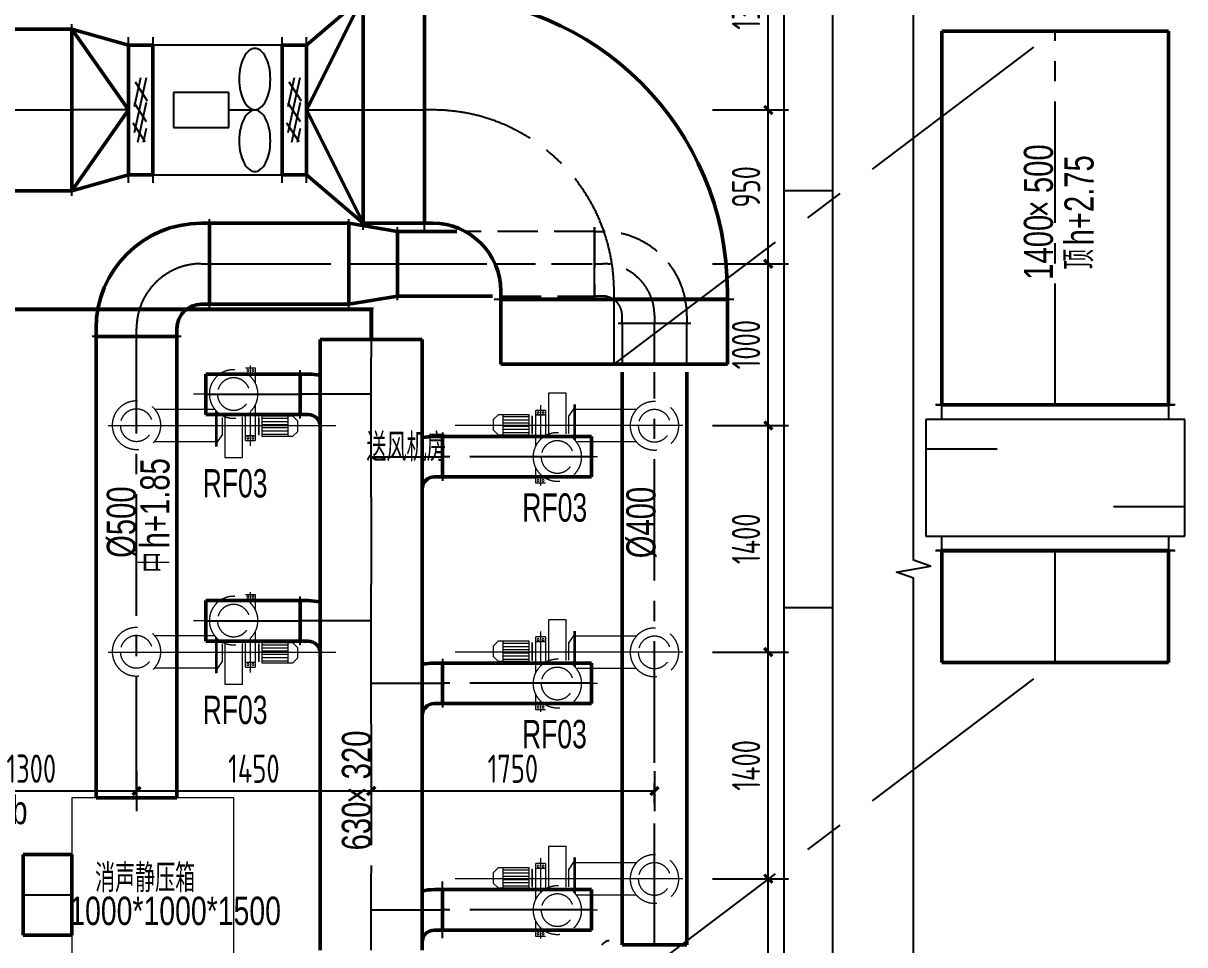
# Model space of a CAD drawing. Extents: x 49167 to 115333, y -222111 to -53947.
# Drawn here: x 80955 to 88130, y -90838 to -85144 of the extents above; entities that cross this region are included whole.
import ezdxf
from ezdxf.enums import TextEntityAlignment as Align

# ---------------------------------------------------------------- set-up
doc = ezdxf.new("R2010")
doc.units = 0
doc.header["$LTSCALE"] = 1000
doc.header["$MEASUREMENT"] = 0
for name, pattern in [('CENTER', [2, 1.25, -0.25, 0.25, -0.25]), ('CENTER2', [1.125, 0.75, -0.125, 0.125, -0.125]), ('DASH', [0.35, 0.25, -0.1])]:
    doc.linetypes.add(name, pattern=pattern)
for name, color, linetype in [('01-标注_符号', 200, 'Continuous'), ('02-TEXT_房间', 7, 'Continuous'), ('A_STR-砌块墙', 121, 'Continuous'), ('A_STR-砼墙', 51, 'Continuous'), ('DUCT-送风中心线', 5, 'CENTER2'), ('DUCT-送风标注', 3, 'Continuous'), ('DUCT-送风法兰', 2, 'Continuous'), ('DUCT-送风管设备', 7, 'Continuous'), ('DUCT-送风阀门', 7, 'Continuous'), ('Hvac-Hide', 8, 'DASH'), ('TH_DIM', 3, 'Continuous'), ('看线', 241, 'Continuous')]:
    doc.layers.add(name, color=color, linetype=linetype)
for name, color, linetype, lineweight in [('ACS_COM', 7, 'Continuous', 15), ('ACS_增压管', 1, 'Continuous', 15), ('DUCT-送风管', 4, 'Continuous', 50), ('DUCT-送风管端线', 2, 'Continuous', 50), ('M_COM', 7, 'Continuous', 15)]:
    doc.layers.add(name, color=color, linetype=linetype, lineweight=lineweight)
doc.styles.add('_TCH_DIM_T3', font='ROS1', dxfattribs={"width": 0.8, "bigfont": 'JD'})
doc.styles.add('_TCH_SPACE', font='ros.shx', dxfattribs={"width": 0.75, "height": 5, "bigfont": 'jd.shx'})
doc.styles.add('HZF', font='ros.shx', dxfattribs={"width": 0.75, "bigfont": 'jd.shx'})
doc.dimstyles.new('_TCH_ARCH&&50', dxfattribs={"dimtxt": 175, "dimasz": 50, "dimexe": 125, "dimexo": 150, "dimgap": 50, "dimtad": 1, "dimdec": 0, "dimzin": 0, "dimdsep": 46, "dimtxsty": '_TCH_DIM_T3', "dimblk": 'ARCHTICK', "dimcen": 0.09, "dimazin": 2, "dimtfac": 1, "dimtdec": 0, "dimtix": 1, "dimtmove": 2, "dimatfit": 3, "dimfxl": 0, "dimtolj": 1, "dimtzin": 0, "dimarcsym": 0})

# ---------------------------------------------------------------- blocks, each defined once
blk = doc.blocks.new('45口部')
at = {"layer": '01-标注_符号'}
blk.add_lwpolyline([(17949.9, -9549.9), (17949.9, -4593.1), (17844.9, -4554.8), (18054.9, -4517.8), (17949.9, -4480.6), (17950, 476.3)], dxfattribs=at)
at = {"layer": 'A_STR-砌块墙'}
for p, q in [((17149.9, -2200), (17149.9, -4775)), ((17449.9, -2200), (17449.9, -4775))]:
    blk.add_line(p, q, dxfattribs=at)
at = {"layer": 'A_STR-砼墙'}
for p, q in [((17150, -400), (17149.9, -2200)), ((17450, -400), (17449.9, -2200)), ((17449.9, -2200), (17149.9, -2200)), ((17149.9, -4775), (17149.9, -8253.7)), ((17449.9, -4775), (17149.9, -4775)), ((17449.9, -4775), (17449.9, -8249.5))]:
    blk.add_line(p, q, dxfattribs=at)
at = {"layer": '02-TEXT_房间', "style": '_TCH_SPACE', "width": 0.75}
blk.add_text('送风机房', height=173.64, rotation=359.9999, dxfattribs=at).set_placement((14570.5, -3870.1))
blk = doc.blocks.new('ddsyfj')
at = {"layer": 'M_COM'}
for p, q in [((445.5, -50.9), (445.5, 200.4)), ((445.5, 200.4), (554.5, 200.4)), ((554.5, 200.4), (554.5, -51.5)), ((11.8, 100), (252, 100)), ((252, 100), (387.9, 100)), ((387.9, -90.4), (387.9, 131.5)), ((398, 131.5), (398, -80.2)), ((398, 106.8), (429.3, 61.4)), ((574.3, 95.2), (574.3, -61.1)), ((574.3, 95.2), (632.7, 95.2)), ((603.5, 128), (603.5, -83.1)), ((632.7, -122.6), (632.7, 95.2)), ((-274.6, 1.7), (1131.8, 1.7)), ((429.3, -48.2), (429.3, 62.7)), ((632.7, 66.6), (574.3, 66.6)), ((655.5, 58.5), (655.5, -51.8)), ((658.7, 61.7), (658.7, -45.4)), ((674.9, 68.2), (865.7, 68.2)), ((674.9, -55.1), (674.9, 68.2)), ((674.9, 55.2), (837.3, 55.2)), ((674.9, 35.1), (837.3, 35.1)), ((674.9, 15), (837.3, 15)), ((837.3, 68.2), (837.3, -55.1)), ((865.7, 68.2), (895.7, 38.2)), ((895.7, 38.2), (895.7, -25.1)), ((674.9, -5.1), (837.3, -5.1)), ((674.9, -23.7), (837.3, -23.7)), ((674.9, -43.8), (837.3, -43.8)), ((865.7, -55.1), (674.9, -55.1)), ((865.7, -55.1), (895.7, -25.1)), ((11.8, -100), (252, -100)), ((248.2, -100), (379.9, -100)), ((744.3, -190.9), (251.5, -190.9)), ((632.7, -354.8), (632.7, -259.3)), ((574.3, -322), (632.7, -322)), ((574.3, -354.8), (632.7, -354.8)), ((603.5, -298.7), (603.5, -368.4))]:
    blk.add_line(p, q, dxfattribs=at)
at = {"layer": 'M_COM', "linetype": 'DASH'}
for centre, radius in [((-100, 0), 150), ((-100, 0), 100), ((500, -192.7), 150), ((500, -192.7), 100)]:
    blk.add_circle(centre, radius, dxfattribs=at)
at = {"layer": 'M_COM'}
for centre in [(587.6, 78.8), (618.2, 78.8), (587.6, -338.2), (618.2, -338.2)]:
    blk.add_circle(centre, 6.5, dxfattribs=at)
blk = doc.blocks.new('_ArchTick')
at = {"color": 0, "linetype": 'ByBlock', "const_width": 0.4}
blk.add_lwpolyline([(-0.5, -0.5), (0.5, 0.5)], dxfattribs=at)
blk = doc.blocks.new('*D260')
at = {"layer": 'Defpoints', "color": 0}
for p in [(80354.4, -89615), (81654.5, -89615), (81654.5, -89887.1)]:
    blk.add_point(p, dxfattribs=at)
at = {"layer": 'TH_DIM', "color": 0, "lineweight": -2}
for p, q in [((80354.4, -89765), (80354.4, -90012.1)), ((81654.5, -89765), (81654.5, -90012.1)), ((80354.4, -89887.1), (81654.5, -89887.1))]:
    blk.add_line(p, q, dxfattribs=at)
at = {"layer": 'TH_DIM', "color": 0, "lineweight": -2, "xscale": 50, "yscale": 50, "zscale": 50, "rotation": 180}
blk.add_blockref('_ArchTick', (80354.4, -89887.1), dxfattribs=at)
at = {"layer": 'TH_DIM', "color": 0, "lineweight": -2, "xscale": 50, "yscale": 50, "zscale": 50}
blk.add_blockref('_ArchTick', (81654.5, -89887.1), dxfattribs=at)
at = {"layer": 'TH_DIM', "color": 0, "insert": (81004.5, -89749.6), "char_height": 175, "attachment_point": 5, "style": '_TCH_DIM_T3'}
blk.add_mtext('\\A1;1300', dxfattribs=at)
blk = doc.blocks.new('*D261')
at = {"layer": 'Defpoints', "color": 0}
for p in [(81654.5, -89615), (83104.7, -89615), (83104.7, -89887.1)]:
    blk.add_point(p, dxfattribs=at)
at = {"layer": 'TH_DIM', "color": 0, "lineweight": -2}
for p, q in [((81654.5, -89765), (81654.5, -90012.1)), ((83104.7, -89765), (83104.7, -90012.1)), ((81654.5, -89887.1), (83104.7, -89887.1))]:
    blk.add_line(p, q, dxfattribs=at)
at = {"layer": 'TH_DIM', "color": 0, "lineweight": -2, "xscale": 50, "yscale": 50, "zscale": 50, "rotation": 180}
blk.add_blockref('_ArchTick', (81654.5, -89887.1), dxfattribs=at)
at = {"layer": 'TH_DIM', "color": 0, "lineweight": -2, "xscale": 50, "yscale": 50, "zscale": 50}
blk.add_blockref('_ArchTick', (83104.7, -89887.1), dxfattribs=at)
at = {"layer": 'TH_DIM', "color": 0, "insert": (82379.6, -89749.6), "char_height": 175, "attachment_point": 5, "style": '_TCH_DIM_T3'}
blk.add_mtext('\\A1;1450', dxfattribs=at)
blk = doc.blocks.new('*D262')
at = {"layer": 'Defpoints', "color": 0}
for p in [(83104.7, -89615), (84854.4, -89615), (84854.4, -89887.1)]:
    blk.add_point(p, dxfattribs=at)
at = {"layer": 'TH_DIM', "color": 0, "lineweight": -2}
for p, q in [((83104.7, -89765), (83104.7, -90012.1)), ((84854.4, -89765), (84854.4, -90012.1)), ((83104.7, -89887.1), (84854.4, -89887.1))]:
    blk.add_line(p, q, dxfattribs=at)
at = {"layer": 'TH_DIM', "color": 0, "lineweight": -2, "xscale": 50, "yscale": 50, "zscale": 50, "rotation": 180}
blk.add_blockref('_ArchTick', (83104.7, -89887.1), dxfattribs=at)
at = {"layer": 'TH_DIM', "color": 0, "lineweight": -2, "xscale": 50, "yscale": 50, "zscale": 50}
blk.add_blockref('_ArchTick', (84854.4, -89887.1), dxfattribs=at)
at = {"layer": 'TH_DIM', "color": 0, "insert": (83979.6, -89749.6), "char_height": 175, "attachment_point": 5, "style": '_TCH_DIM_T3'}
blk.add_mtext('\\A1;1750', dxfattribs=at)
blk = doc.blocks.new('*D271')
at = {"layer": 'Defpoints', "color": 0}
for p in [(85062.1, -84379.9), (85557.5, -84379.9), (85062.1, -85679.6)]:
    blk.add_point(p, dxfattribs=at)
at = {"layer": 'TH_DIM', "color": 0, "lineweight": -2}
for p, q in [((85212.1, -84379.9), (85682.5, -84379.9)), ((85557.5, -85679.6), (85557.5, -84379.9)), ((85212.1, -85679.6), (85682.5, -85679.6))]:
    blk.add_line(p, q, dxfattribs=at)
at = {"layer": 'TH_DIM', "color": 0, "lineweight": -2, "xscale": 50, "yscale": 50, "zscale": 50}
for p, rotation in [((85557.5, -84379.9), 90), ((85557.5, -85679.6), 270)]:
    blk.add_blockref('_ArchTick', p, dxfattribs=dict(at, rotation=rotation))
at = {"layer": 'TH_DIM', "color": 0, "insert": (85420, -85029.8), "char_height": 175, "attachment_point": 5, "rotation": 90, "style": '_TCH_DIM_T3'}
blk.add_mtext('\\A1;1300', dxfattribs=at)
blk = doc.blocks.new('*D272')
at = {"layer": 'Defpoints', "color": 0}
for p in [(85062.1, -85679.6), (85557.5, -85679.6), (85062.1, -86629.7)]:
    blk.add_point(p, dxfattribs=at)
at = {"layer": 'TH_DIM', "color": 0, "lineweight": -2}
for p, q in [((85212.1, -85679.6), (85682.5, -85679.6)), ((85557.5, -86629.7), (85557.5, -85679.6)), ((85212.1, -86629.7), (85682.5, -86629.7))]:
    blk.add_line(p, q, dxfattribs=at)
at = {"layer": 'TH_DIM', "color": 0, "lineweight": -2, "xscale": 50, "yscale": 50, "zscale": 50}
for p, rotation in [((85557.5, -85679.6), 90), ((85557.5, -86629.7), 270)]:
    blk.add_blockref('_ArchTick', p, dxfattribs=dict(at, rotation=rotation))
at = {"layer": 'TH_DIM', "color": 0, "insert": (85420, -86154.7), "char_height": 175, "attachment_point": 5, "rotation": 90, "style": '_TCH_DIM_T3'}
blk.add_mtext('\\A1;950', dxfattribs=at)
blk = doc.blocks.new('*D273')
at = {"layer": 'Defpoints', "color": 0}
for p in [(85062.1, -86629.7), (85557.5, -86629.7), (85062.1, -87629.1)]:
    blk.add_point(p, dxfattribs=at)
at = {"layer": 'TH_DIM', "color": 0, "lineweight": -2}
for p, q in [((85212.1, -86629.7), (85682.5, -86629.7)), ((85557.5, -87629.1), (85557.5, -86629.7)), ((85212.1, -87629.1), (85682.5, -87629.1))]:
    blk.add_line(p, q, dxfattribs=at)
at = {"layer": 'TH_DIM', "color": 0, "lineweight": -2, "xscale": 50, "yscale": 50, "zscale": 50}
for p, rotation in [((85557.5, -86629.7), 90), ((85557.5, -87629.1), 270)]:
    blk.add_blockref('_ArchTick', p, dxfattribs=dict(at, rotation=rotation))
at = {"layer": 'TH_DIM', "color": 0, "insert": (85420, -87129.4), "char_height": 175, "attachment_point": 5, "rotation": 90, "style": '_TCH_DIM_T3'}
blk.add_mtext('\\A1;1000', dxfattribs=at)
blk = doc.blocks.new('*D274')
at = {"layer": 'Defpoints', "color": 0}
for p in [(85062.1, -87629.1), (85557.5, -87629.1), (85062.1, -89029.1)]:
    blk.add_point(p, dxfattribs=at)
at = {"layer": 'TH_DIM', "color": 0, "lineweight": -2}
for p, q in [((85212.1, -87629.1), (85682.5, -87629.1)), ((85557.5, -89029.1), (85557.5, -87629.1)), ((85212.1, -89029.1), (85682.5, -89029.1))]:
    blk.add_line(p, q, dxfattribs=at)
at = {"layer": 'TH_DIM', "color": 0, "lineweight": -2, "xscale": 50, "yscale": 50, "zscale": 50}
for p, rotation in [((85557.5, -87629.1), 90), ((85557.5, -89029.1), 270)]:
    blk.add_blockref('_ArchTick', p, dxfattribs=dict(at, rotation=rotation))
at = {"layer": 'TH_DIM', "color": 0, "insert": (85420, -88329.1), "char_height": 175, "attachment_point": 5, "rotation": 90, "style": '_TCH_DIM_T3'}
blk.add_mtext('\\A1;1400', dxfattribs=at)
blk = doc.blocks.new('*D275')
at = {"layer": 'Defpoints', "color": 0}
for p in [(85062.1, -89029.1), (85557.5, -89029.1), (85062.1, -90429.1)]:
    blk.add_point(p, dxfattribs=at)
at = {"layer": 'TH_DIM', "color": 0, "lineweight": -2}
for p, q in [((85212.1, -89029.1), (85682.5, -89029.1)), ((85557.5, -90429.1), (85557.5, -89029.1)), ((85212.1, -90429.1), (85682.5, -90429.1))]:
    blk.add_line(p, q, dxfattribs=at)
at = {"layer": 'TH_DIM', "color": 0, "lineweight": -2, "xscale": 50, "yscale": 50, "zscale": 50}
for p, rotation in [((85557.5, -89029.1), 90), ((85557.5, -90429.1), 270)]:
    blk.add_blockref('_ArchTick', p, dxfattribs=dict(at, rotation=rotation))
at = {"layer": 'TH_DIM', "color": 0, "insert": (85420, -89729.1), "char_height": 175, "attachment_point": 5, "rotation": 90, "style": '_TCH_DIM_T3'}
blk.add_mtext('\\A1;1400', dxfattribs=at)
blk = doc.blocks.new('*D276')
at = {"layer": 'Defpoints', "color": 0}
for p in [(85062.1, -90429.1), (85557.5, -90429.1), (85062.1, -92329.4)]:
    blk.add_point(p, dxfattribs=at)
at = {"layer": 'TH_DIM', "color": 0, "lineweight": -2}
for p, q in [((85212.1, -90429.1), (85682.5, -90429.1)), ((85557.5, -92329.4), (85557.5, -90429.1)), ((85212.1, -92329.4), (85682.5, -92329.4))]:
    blk.add_line(p, q, dxfattribs=at)
at = {"layer": 'TH_DIM', "color": 0, "lineweight": -2, "xscale": 50, "yscale": 50, "zscale": 50}
for p, rotation in [((85557.5, -90429.1), 90), ((85557.5, -92329.4), 270)]:
    blk.add_blockref('_ArchTick', p, dxfattribs=dict(at, rotation=rotation))
at = {"layer": 'TH_DIM', "color": 0, "insert": (85420, -91379.3), "char_height": 175, "attachment_point": 5, "rotation": 90, "style": '_TCH_DIM_T3'}
blk.add_mtext('\\A1;1900', dxfattribs=at)
blk = doc.blocks.new('$轴流风机$00000011')
for p, q in [((-500, 500, 0), (-500, -500, 0)), ((500, 500, 0), (-500, 500, 0)), ((500, -500, 0), (500, 500, 0)), ((-339.5, 134.7, 0), (-339.5, -134.7, 0)), ((88, 134.7, 0), (-339.5, 134.7, 0)), ((88, -134.7, 0), (88, 134.7, 0)), ((88, 0, 0), (288.5, 0, 0)), ((-339.5, -134.7, 0), (88, -134.7, 0)), ((-500, -500, 0), (500, -500, 0))]:
    blk.add_line(p, q)
for centre, radius, start, end in [((355.1, 328.7, 0), 170.3, 129.18213, 153.06034), ((288.5, 410.5, 0), 64.8, 90, 129.18213), ((288.5, 410.5, 0), 64.8, 50.81787, 90), ((221.9, 328.7, 0), 170.3, 26.93966, 50.81787), ((462.4, 274.2, 0), 290.7, 153.06034, 168.11261), ((114.5, 274.2, 0), 290.7, 11.88739, 26.93966), ((633.1, 238.3, 0), 465, 168.11261, 180), ((-56.1, 238.3, 0), 465, 0, 11.88739), ((633.1, 238.3, 0), 465, 180, 191.88739), ((-56.1, 238.3, 0), 465, 348.11261, 0), ((462.4, 202.4, 0), 290.7, 191.88739, 206.93966), ((114.5, 202.4, 0), 290.7, 333.06034, 348.11261), ((355.1, 147.8, 0), 170.3, 206.93966, 230.81787), ((288.5, 66.1, 0), 64.8, 230.81787, 270), ((288.5, 66.1, 0), 64.8, 270, 309.18213), ((221.9, 147.8, 0), 170.3, 309.18213, 333.06034), ((462.4, -202.4, 0), 290.7, 153.06034, 168.11261), ((355.1, -147.8, 0), 170.3, 129.18213, 153.06034), ((288.5, -66.1, 0), 64.8, 90, 129.18213), ((288.5, -66.1, 0), 64.8, 50.81787, 90), ((221.9, -147.8, 0), 170.3, 26.93966, 50.81787), ((114.5, -202.4, 0), 290.7, 11.88739, 26.93966), ((633.1, -238.3, 0), 465, 168.11261, 180), ((-56.1, -238.3, 0), 465, 0, 11.88739), ((633.1, -238.3, 0), 465, 180, 191.88739), ((-56.1, -238.3, 0), 465, 348.11261, 0), ((462.4, -274.2, 0), 290.7, 191.88739, 206.93966), ((114.5, -274.2, 0), 290.7, 333.06034, 348.11261), ((355.1, -328.7, 0), 170.3, 206.93966, 230.81787), ((221.9, -328.7, 0), 170.3, 309.18213, 333.06034), ((288.5, -410.5, 0), 64.8, 230.81787, 270), ((288.5, -410.5, 0), 64.8, 270, 309.18213)]:
    blk.add_arc(centre, radius, start, end)
for p in [(-500, 0, 0), (500, 0, 0)]:
    blk.add_point(p)

msp = doc.modelspace()

# ---------------------------------------------------------------- linework, layer by layer
at = {"linetype": 'CENTER'}
for p, q in [((84604.5, -87249.9, 3000), (87330.4, -85192.4)), ((84604.5, -91152.1, 3000), (87330.4, -89094.5))]:
    msp.add_line(p, q, dxfattribs=at)
at = {"layer": 'ACS_COM'}
msp.add_lwpolyline([(82254.7, -90929.2), (82254.7, -89929.2), (81254.7, -89929.2), (81254.7, -90929.2)], close=True, dxfattribs=at)
at = {"layer": 'ACS_增压管', "const_width": 25, "elevation": 2500}
msp.add_lwpolyline([(83104.7, -87097.7), (83106, -86911.4), (80504.5, -86911.4), (80504.4, -89045.7)], dxfattribs=at)
at = {"layer": 'DUCT-送风中心线'}
for p, q in [((87330.4, -87502.3), (87330.4, -85192.4)), ((80604.9, -85679.6), (81253.9, -85679.6)), ((81604.1, -85679.6), (81254.1, -85679.6)), ((82704.9, -85679.6), (83054.9, -85679.6)), ((83055.1, -85679.6), (83434.3, -85679.6)), ((83484.5, -85679.6), (83434.5, -85679.6)), ((82054.5, -86629.7), (82104.5, -86629.7)), ((82104.7, -86629.7), (82965.9, -86629.7)), ((82966.1, -86629.7), (83266.1, -86629.7)), ((83266.3, -86629.7), (83818.6, -86629.7)), ((84604.5, -86849.6), (84604.5, -86799.6)), ((84604.5, -87249.9), (84604.5, -86849.8)), ((81654.5, -87079.7), (81654.5, -87029.7)), ((81654.5, -89929.2), (81654.5, -87079.9)), ((83104.7, -87097.7), (83104.7, -87211.4)), ((83104.7, -87436.4), (83104.7, -87211.4)), ((84854.4, -90837.5), (84854.4, -87299.9)), ((82082.7, -87436.4), (82664.5, -87436.4)), ((83104.7, -87436.4), (82664.7, -87436.4)), ((83104.7, -87686.4), (83104.7, -87436.4)), ((83104.7, -87821.8), (83104.7, -87596.8)), ((83104.7, -88071.8), (83104.7, -87821.8)), ((83104.7, -87821.8), (83544.7, -87821.8)), ((84464.4, -87821.8), (83544.9, -87821.8)), ((83104.7, -88071.8), (83104.7, -88611.4)), ((87330.4, -89094.3), (87330.4, -88402.7)), ((83104.7, -88836.4), (83104.7, -88611.4)), ((82082.7, -88836.4), (82664.5, -88836.4)), ((83104.7, -88836.4), (82664.7, -88836.4)), ((83104.7, -89086.4), (83104.7, -88836.4)), ((83104.7, -89221.8), (83104.7, -88996.8)), ((83104.7, -89471.8), (83104.7, -89221.8)), ((83104.7, -89221.8), (83544.7, -89221.8)), ((84464.4, -89221.8), (83544.9, -89221.8)), ((83104.7, -89471.8), (83104.7, -90396.8)), ((83104.7, -90621.8), (83104.7, -90396.8)), ((80954.7, -90529.1), (81254.7, -90529.1)), ((83104.7, -90871.8), (83104.7, -90621.8)), ((83104.7, -90621.8), (83544.7, -90621.8)), ((84464.4, -90621.8), (83544.9, -90621.8))]:
    msp.add_line(p, q, dxfattribs=at)
for centre, radius, start, end in [((83484.5, -86799.6), 1120, 360, 90), ((82054.5, -87029.7), 400, 90, 180), ((84534.4, -86949.7), 320, 18.18946, 18.22716)]:
    msp.add_arc(centre, radius, start, end, dxfattribs=at)
at = {"layer": 'DUCT-送风法兰'}
for p, q in [((83055, -86419.6), (83055, -84939.6)), ((83434.4, -86419.6), (83434.4, -84939.6)), ((81254, -86209.6), (81254, -85149.6)), ((81604.2, -86129.6), (81604.2, -85229.6)), ((81754.4, -85229.6), (81754.4, -86129.6)), ((82554.6, -86129.6), (82554.6, -85229.6)), ((82704.8, -86129.6), (82704.8, -85229.6)), ((82104.6, -86904.7), (82104.6, -86354.7)), ((82966, -86904.7), (82966, -86354.7)), ((83266.2, -86854.7), (83266.2, -86404.7)), ((85344.5, -86849.7), (83864.5, -86849.7)), ((84484.3, -86849.8), (84484.3, -86849.6)), ((85079.4, -86999.8), (84629.4, -86999.8)), ((81929.5, -87079.8), (81379.5, -87079.8)), ((82664.6, -87586.4), (82664.6, -87286.4)), ((88070.4, -87502.4), (86590.4, -87502.4)), ((83544.8, -87671.8), (83544.8, -87971.8)), ((88070.4, -88402.6), (86590.4, -88402.6)), ((82664.6, -88986.4), (82664.6, -88686.4)), ((83544.8, -89071.8), (83544.8, -89371.8)), ((83544.8, -90796.8), (83544.8, -90446.8))]:
    msp.add_line(p, q, dxfattribs=at)
at = {"layer": 'DUCT-送风管'}
for p, q in [((82704.9, -85279.6), (83054.9, -84979.6)), ((82704.9, -85679.6), (83054.9, -84979.6)), ((81253.9, -85179.6), (80604.9, -85179.6)), ((81604.1, -85279.6), (81254.1, -85179.6)), ((81604.1, -85679.6), (81254.1, -85179.6)), ((88030.4, -85192.4), (86630.4, -85192.4)), ((86630.4, -85192.4), (86630.4, -87502.3)), ((88030.4, -87502.3), (88030.4, -85192.4)), ((81604.3, -85279.6), (81754.3, -85279.6)), ((82554.7, -85279.6), (82704.7, -85279.6)), ((81604.1, -85679.6), (81254.1, -86179.6)), ((82704.9, -85679.6), (83054.9, -86379.6)), ((81604.1, -86079.6), (81254.1, -86179.6)), ((81754.3, -86079.6), (81604.3, -86079.6)), ((82704.7, -86079.6), (82554.7, -86079.6)), ((82704.9, -86079.6), (83054.9, -86379.6)), ((80604.9, -86179.6), (81253.9, -86179.6)), ((82054.5, -86379.7), (82104.5, -86379.7)), ((82965.9, -86379.7), (82104.7, -86379.7)), ((82966.1, -86379.7), (83266.1, -86429.7)), ((83055.1, -86379.6), (83434.3, -86379.6)), ((83434.5, -86379.6), (83484.5, -86379.6)), ((83633.4, -86429.7), (83266.3, -86429.7)), ((83904.5, -86799.6), (83904.5, -86849.6)), ((85304.5, -86849.6), (85304.5, -86799.6)), ((82104.5, -86879.7), (82054.5, -86879.7)), ((82104.7, -86879.7), (82965.9, -86879.7)), ((82966.1, -86879.7), (83266.1, -86829.7)), ((83266.3, -86829.7), (83854.5, -86829.7)), ((83904.5, -86849.8), (83904.5, -87249.9)), ((85304.5, -87249.9), (85304.5, -86849.8)), ((81404.5, -87079.7), (81404.5, -87029.7)), ((81904.5, -87029.7), (81904.5, -87079.7)), ((81404.5, -87079.9), (81404.5, -89929.2)), ((81904.5, -89929.2), (81904.5, -87079.9)), ((82789.7, -87097.7), (82789.7, -87211.4)), ((83419.7, -87097.7), (82789.7, -87097.7)), ((83419.7, -87211.4), (83419.7, -87097.7)), ((82789.7, -87320.2), (82789.7, -87211.4)), ((83419.7, -87211.4), (83419.7, -87636.4)), ((83904.5, -87249.9), (85304.5, -87249.9)), ((82664.5, -87311.4), (82082.7, -87311.4)), ((82082.7, -87311.4), (82082.7, -87561.4)), ((82664.7, -87311.4), (82714.7, -87311.4)), ((82789.7, -87636.4), (82789.7, -87320.2)), ((84654.4, -87299.9), (84654.4, -90837.5)), ((85054.4, -90837.5), (85054.4, -87299.9)), ((82082.7, -87561.4), (82664.5, -87561.4)), ((82714.7, -87561.4), (82664.7, -87561.4)), ((82789.7, -87596.8), (82789.7, -88021.8)), ((83419.7, -87705.5), (83419.7, -87596.8)), ((82789.7, -87686.4), (82789.7, -87636.4)), ((83419.7, -87636.4), (83419.7, -87686.4)), ((83419.7, -88021.8), (83419.7, -87705.5)), ((83544.7, -87696.8), (83494.7, -87696.8)), ((84464.4, -87696.8), (83544.9, -87696.8)), ((84464.4, -87946.8), (84464.4, -87696.8)), ((83494.7, -87946.8), (83544.7, -87946.8)), ((83544.9, -87946.8), (84464.4, -87946.8)), ((82789.7, -88021.8), (82789.7, -88071.8)), ((83419.7, -88071.8), (83419.7, -88021.8)), ((82789.7, -88071.8), (82789.7, -88611.4)), ((83419.7, -88611.4), (83419.7, -88071.8)), ((86630.4, -88402.7), (86630.4, -89094.3)), ((88030.4, -89094.3), (88030.4, -88402.7)), ((82789.7, -88720.2), (82789.7, -88611.4)), ((83419.7, -88611.4), (83419.7, -89036.4)), ((82664.5, -88711.4), (82082.7, -88711.4)), ((82082.7, -88711.4), (82082.7, -88961.4)), ((82664.7, -88711.4), (82714.7, -88711.4)), ((82789.7, -89036.4), (82789.7, -88720.2)), ((82082.7, -88961.4), (82664.5, -88961.4)), ((82714.7, -88961.4), (82664.7, -88961.4)), ((82789.7, -88996.8), (82789.7, -89421.8)), ((82789.7, -89086.4), (82789.7, -89036.4)), ((83419.7, -89105.5), (83419.7, -88996.8)), ((83419.7, -89036.4), (83419.7, -89086.4)), ((83419.7, -89421.8), (83419.7, -89105.5)), ((83544.7, -89096.8), (83494.7, -89096.8)), ((84464.4, -89096.8), (83544.9, -89096.8)), ((84464.4, -89346.8), (84464.4, -89096.8)), ((86630.4, -89094.3), (88030.4, -89094.3)), ((83494.7, -89346.8), (83544.7, -89346.8)), ((83544.9, -89346.8), (84464.4, -89346.8)), ((82789.7, -89421.8), (82789.7, -89471.8)), ((82789.7, -89471.8), (82789.7, -90396.8)), ((83419.7, -89471.8), (83419.7, -89421.8)), ((83419.7, -90396.8), (83419.7, -89471.8)), ((81404.5, -89929.2), (81904.5, -89929.2)), ((81254.7, -90279.1), (80954.7, -90279.1)), ((81254.7, -90779.1), (81254.7, -90279.1)), ((82789.7, -90396.8), (82789.7, -90821.8)), ((83419.7, -90505.5), (83419.7, -90396.8)), ((83419.7, -90821.8), (83419.7, -90505.5)), ((83544.7, -90496.8), (83494.7, -90496.8)), ((84464.4, -90496.8), (83544.9, -90496.8)), ((84464.4, -90746.8), (84464.4, -90496.8)), ((83494.7, -90746.8), (83544.7, -90746.8)), ((83544.9, -90746.8), (84464.4, -90746.8)), ((80954.7, -90779.1), (81254.7, -90779.1)), ((82789.7, -90821.8), (82789.7, -90871.8)), ((83419.7, -90871.8), (83419.7, -90821.8))]:
    msp.add_line(p, q, dxfattribs=at)
for centre, radius, start, end in [((83484.5, -86799.6), 1820, 360, 90), ((82054.5, -87029.7), 650, 90, 180), ((83484.5, -86799.6), 420, 360, 90), ((82054.5, -87029.7), 150, 90, 180), ((84534.4, -86949.7), 120, 56.34887, 56.52159), ((84534.4, -86949.7), 520, 11.07528, 11.09773), ((82714.7, -87636.4), 325, 76.65764, 90), ((82714.7, -87636.4), 75, 360, 90), ((83494.7, -88021.8), 325, 90, 103.34236), ((83494.7, -88021.8), 75, 90, 180), ((82714.7, -89036.4), 325, 76.65764, 90), ((82714.7, -89036.4), 75, 360, 90), ((83494.7, -89421.8), 325, 90, 103.34236), ((83494.7, -89421.8), 75, 90, 180), ((83494.7, -90821.8), 325, 90, 103.34236), ((83494.7, -90821.8), 75, 90, 180)]:
    msp.add_arc(centre, radius, start, end, dxfattribs=at)
at = {"layer": 'DUCT-送风管端线'}
for p, q in [((83054.9, -86379.6), (83054.9, -84979.6)), ((83055.1, -84979.6), (83055.1, -86379.6)), ((83434.3, -86379.6), (83434.3, -84979.6)), ((83434.5, -84979.6), (83434.5, -86379.6)), ((81253.9, -86179.6), (81253.9, -85179.6)), ((81254.1, -85179.6), (81254.1, -86179.6)), ((81604.1, -86079.6), (81604.1, -85279.6)), ((81604.3, -85279.6), (81604.3, -86079.6)), ((81754.3, -85279.6), (81754.3, -86079.6)), ((82554.7, -85279.6), (82554.7, -86079.6)), ((82704.7, -85279.6), (82704.7, -86079.6)), ((82704.9, -85279.6), (82704.9, -86079.6)), ((82104.5, -86379.7), (82104.5, -86879.7)), ((82104.7, -86379.7), (82104.7, -86879.7)), ((82965.9, -86879.7), (82965.9, -86379.7)), ((82966.1, -86379.7), (82966.1, -86879.7)), ((83266.1, -86829.7), (83266.1, -86429.7)), ((83266.3, -86429.7), (83266.3, -86829.7)), ((85304.5, -86849.6), (83904.5, -86849.6)), ((85304.5, -86849.8), (83904.5, -86849.8)), ((81404.5, -87079.7), (81904.5, -87079.7)), ((81904.5, -87079.9), (81404.5, -87079.9)), ((82664.5, -87561.4), (82664.5, -87311.4)), ((82664.7, -87561.4), (82664.7, -87311.4)), ((86630.4, -87502.3), (88030.4, -87502.3)), ((88030.4, -87502.5), (86630.4, -87502.5)), ((83544.7, -87946.8), (83544.7, -87696.8)), ((83544.9, -87696.8), (83544.9, -87946.8)), ((88030.4, -88402.5), (86630.4, -88402.5)), ((88030.4, -88402.7), (86630.4, -88402.7)), ((82664.5, -88961.4), (82664.5, -88711.4)), ((82664.7, -88961.4), (82664.7, -88711.4)), ((83544.7, -89346.8), (83544.7, -89096.8)), ((83544.9, -89096.8), (83544.9, -89346.8)), ((80954.7, -90279.1), (80954.7, -90779.1)), ((83544.7, -90746.8), (83544.7, -90496.8)), ((83544.9, -90496.8), (83544.9, -90746.8)), ((84654.4, -90837.5), (85054.4, -90837.5))]:
    msp.add_line(p, q, dxfattribs=at)
at = {"layer": 'DUCT-送风阀门'}
for p, q in [((81641.8, -85818.8), (81715.2, -85479.6)), ((81641.8, -85658.8), (81680.6, -85479.6)), ((81722.9, -85624.4), (81647.9, -85508.9)), ((82592.2, -85818.8), (82665.6, -85479.6)), ((82592.2, -85658.8), (82631, -85479.6)), ((82673.3, -85624.4), (82598.3, -85508.9)), ((81716.8, -85753.9), (81641.8, -85638.4)), ((81663.3, -85879.6), (81716.8, -85632.4)), ((82667.2, -85753.9), (82592.2, -85638.4)), ((82613.7, -85879.6), (82667.2, -85632.4)), ((81708.1, -85876.5), (81633.1, -85761)), ((81697.9, -85879.6), (81716.8, -85792.4)), ((82658.5, -85876.5), (82583.5, -85761)), ((82648.3, -85879.6), (82667.2, -85792.4)), ((86595.4, -87502.5), (88065.4, -87502.5)), ((86630.4, -87592.5), (86630.4, -87502.5)), ((88030.4, -87502.5), (88030.4, -87592.5)), ((88130.4, -87592.5), (86530.4, -87592.5)), ((86530.4, -87592.5), (86530.4, -88312.5)), ((88130.4, -88312.5), (88130.4, -87592.5)), ((86530.4, -87772.5), (86970.4, -87772.5)), ((88130.4, -88132.5), (87690.4, -88132.5)), ((86530.4, -88312.5), (88130.4, -88312.5)), ((86630.4, -88402.5), (86630.4, -88312.5)), ((88030.4, -88312.5), (88030.4, -88402.5)), ((88065.4, -88402.5), (86595.4, -88402.5)), ((84532.2, -90834.8), (84528.1, -90840.4)), ((84536.9, -90829.8), (84532.2, -90834.8)), ((84542.2, -90825.2), (84536.9, -90829.8)), ((84547.8, -90821.3), (84542.2, -90825.2)), ((84553.9, -90818), (84547.8, -90821.3)), ((84560.3, -90815.4), (84553.9, -90818)), ((84567, -90813.6), (84560.3, -90815.4)), ((84573.8, -90812.4), (84567, -90813.6))]:
    msp.add_line(p, q, dxfattribs=at)
at = {"layer": 'Hvac-Hide'}
for p, q in [((84484.2, -86429.7), (83683.4, -86429.7)), ((84484.2, -86829.7), (84484.2, -86429.7)), ((84484.3, -86404.7), (84484.3, -86849.6)), ((84484.3, -86849.6), (84484.3, -86404.7)), ((84484.4, -86629.7), (84484.4, -86429.7)), ((84484.4, -86429.7), (84534.4, -86429.7)), ((84534.4, -86429.7), (84534.4, -86429.7)), ((83868.6, -86629.7), (84484.2, -86629.7)), ((84484.4, -86829.7), (84484.4, -86629.7)), ((84484.4, -86629.7), (84534.4, -86629.7)), ((83904.5, -86829.7), (84484.2, -86829.7)), ((84484.3, -86849.8), (84484.3, -86854.7)), ((84484.3, -86854.7), (84484.3, -86849.8)), ((84484.3, -86854.7), (84484.3, -86854.7)), ((84534.4, -86829.7), (84484.4, -86829.7)), ((84654.4, -86999.7), (84654.4, -86949.7)), ((84654.4, -86949.7), (84654.4, -86949.7)), ((84854.4, -86949.7), (84854.4, -86999.7)), ((85054.4, -86949.7), (85054.4, -86949.7)), ((85054.4, -86949.7), (85054.4, -86999.7)), ((85054.4, -86999.7), (84654.4, -86999.7)), ((85054.4, -86999.9), (84654.4, -86999.9)), ((84654.4, -86999.9), (84654.4, -87249.9)), ((84854.4, -87249.9), (84854.4, -86999.9)), ((85054.4, -87249.9), (85054.4, -86999.9))]:
    msp.add_line(p, q, dxfattribs=at)
for radius, start, end in [(520, 11.09773, 90), (320, 18.22716, 90), (120, 56.52159, 90), (120, 360, 56.34887), (320, 360, 18.18946), (520, 360, 11.07528)]:
    msp.add_arc((84534.4, -86949.7), radius, start, end, dxfattribs=at)

# ---------------------------------------------------------------- block references
at = {"xscale": -1}
for p, rotation in [((81754.5, -87627.3, 2500), 179.9999988955292), ((84754.4, -87630.8), 359.9999988955397), ((81754.5, -89027.3, 2500), 179.9999988955292), ((84754.4, -89030.8), 359.9999988955397), ((84754.4, -90430.8), 359.9999988955397)]:
    msp.add_blockref('ddsyfj', p, dxfattribs=dict(at, rotation=rotation))
at = {"layer": 'DUCT-送风管设备', "xscale": 0.8, "yscale": 0.8, "zscale": 800, "rotation": 359.9999988955446}
msp.add_blockref('$轴流风机$00000011', (82154.5, -85679.6, 3000), dxfattribs=at)
at = {"layer": '看线'}
msp.add_blockref('45口部', (68504.5, -83979.9), dxfattribs=at)

# ---------------------------------------------------------------- texts
at = {"layer": 'DUCT-送风标注', "style": 'HZF', "width": 0.75}
for s, height, rotation, p in [('500', 180, 90, (87316.2, -86193.3)), ('h+2.75', 180, 90, (87567, -86516.4)), ('×', 178.6, 90, (87316.2, -86343)), ('1400', 180, 90, (87316.2, -86728.7)), ('顶', 178.6, 90, (87567, -86666)), ('h+1.85', 180, 90, (81858.1, -88388.2, 2500)), ('%%C500', 180, 90, (81650.6, -88447.2, 2500)), ('%%C400', 180, 90, (84860.5, -88449.6)), ('中', 178.6, 90, (81858.1, -88537.8, 2500)), ('320', 180, 90, (83103, -89815.3, 2500)), ('2b', 175, 0, (80785.9, -90092.2)), ('×', 178.6, 90, (83103, -89965, 2500)), ('630', 180, 90, (83103, -90254.3, 2500)), ('消声静压箱', 173.64, 0, (81398.4, -90512.5)), ('1000*1000*1500', 175, 0, (81238.9, -90715.5))]:
    msp.add_text(s, height=height, rotation=rotation, dxfattribs=at).set_placement(p)
at = {"layer": 'DUCT-送风标注', "style": 'HZF', "width": 0.7}
for p in [(82263.4, -87986.4), (84238.2, -88136), (82263.4, -89386.4), (84236.2, -89536)]:
    msp.add_text('RF03', height=175, rotation=0.00003, dxfattribs=at).set_placement(p, align=Align.MIDDLE_CENTER)

# ---------------------------------------------------------------- dimensions: what is measured, and where the dimension line sits
at = {"layer": 'TH_DIM'}
for p1, p2, distance, text, picture, middle in [((85062.1, -85679.6), (85062.1, -84379.9), -495.4, '1300', '*D271', (85420, -85029.8)), ((85062.1, -86629.7), (85062.1, -85679.6), -495.4, '950', '*D272', (85420, -86154.7)), ((85062.1, -87629.1), (85062.1, -86629.7), -495.4, '1000', '*D273', (85420, -87129.4)), ((85062.1, -89029.1), (85062.1, -87629.1), -495.4, '1400', '*D274', (85420, -88329.1)), ((85062.1, -90429.1), (85062.1, -89029.1), -495.4, '1400', '*D275', (85420, -89729.1)), ((80354.4, -89615), (81654.5, -89615), -272.1, '1300', '*D260', (81004.5, -89749.6)), ((81654.5, -89615), (83104.7, -89615), -272.1, '1450', '*D261', (82379.6, -89749.6)), ((83104.7, -89615), (84854.4, -89615), -272.1, '1750', '*D262', (83979.6, -89749.6)), ((85062.1, -92329.4), (85062.1, -90429.1), -495.4, '1900', '*D276', (85420, -91379.3))]:
    dim = msp.add_aligned_dim(p1=p1, p2=p2, distance=distance, text=text, dimstyle='_TCH_ARCH&&50', dxfattribs=at)
    dim.commit()
    dim.dimension.update_dxf_attribs({"geometry": picture, "text_midpoint": middle})

doc.saveas('drawing.dxf')
